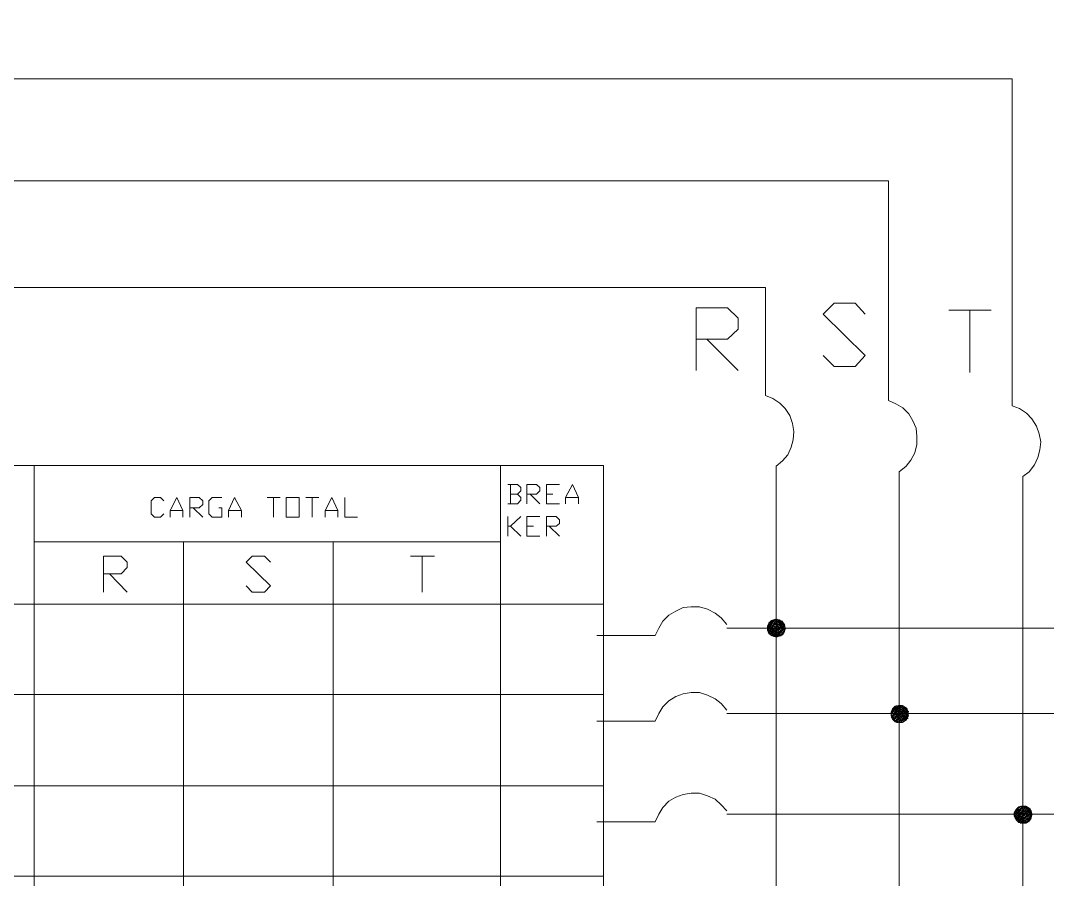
# Model space of a CAD drawing. Header units: millimetres. Extents: x 7 to 206, y 30 to 245.
# Drawn here: x 58 to 121.9, y 84.7 to 138.2 of the extents above; entities that cross this region are included whole.
import ezdxf

# ---------------------------------------------------------------- set-up
doc = ezdxf.new("R2010")
doc.units = ezdxf.units.MM
doc.header["$MEASUREMENT"] = 0
doc.layers.add('TABLA', color=7, linetype='CONTINUOUS')

msp = doc.modelspace()

# ---------------------------------------------------------------- linework, layer by layer
at = {"layer": 'TABLA', "color": 7, "linetype": 'Continuous', "lineweight": 18, "true_color": 0x000007}
for p, q in [((115.782, 120.184), (118.406, 120.184)), ((117.094, 120.184), (117.094, 116.29)), ((100.711, 118.364), (102.658, 116.417)), ((58.801, 110.49), (58.801, 56.642)), ((87.842, 110.49), (87.842, 56.642)), ((105.029, 110.448), (105.029, 59.097)), ((112.691, 110.109), (112.691, 58.843)), ((120.396, 109.813), (120.396, 58.716)), ((88.477, 109.305), (88.477, 108.119)), ((73.321, 108.5), (74.126, 108.5)), ((73.702, 108.5), (73.702, 107.273)), ((75.734, 108.5), (76.539, 108.5)), ((76.115, 108.5), (76.115, 107.273)), ((89.704, 108.712), (90.297, 108.119)), ((90.72, 108.712), (91.101, 108.712)), ((90.72, 108.119), (91.525, 108.119)), ((91.906, 108.5), (92.71, 108.5)), ((67.268, 107.696), (68.072, 107.696)), ((68.707, 107.865), (69.3, 107.273)), ((70.908, 107.696), (71.713, 107.696)), ((76.92, 107.696), (77.724, 107.696)), ((88.307, 106.087), (88.307, 107.315)), ((88.477, 106.722), (89.112, 106.087)), ((89.493, 106.722), (89.916, 106.722)), ((90.89, 106.722), (91.525, 106.087)), ((58.801, 105.749), (87.842, 105.749)), ((68.114, 105.749), (68.114, 56.642)), ((77.428, 105.749), (77.428, 56.642)), ((89.493, 106.087), (90.297, 106.087)), ((82.254, 104.86), (83.735, 104.86)), ((82.973, 104.86), (82.973, 102.616)), ((63.5, 103.759), (64.601, 102.616)), ((94.276, 101.854), (26.289, 101.854)), ((104.479, 100.499), (104.521, 100.542)), ((104.479, 100.457), (104.521, 100.457)), ((104.521, 100.584), (104.563, 100.584)), ((104.521, 100.499), (104.606, 100.542)), ((104.521, 100.415), (104.563, 100.457)), ((104.563, 100.711), (104.648, 100.753)), ((104.563, 100.626), (104.606, 100.669)), ((104.563, 100.542), (104.606, 100.626)), ((104.563, 100.499), (104.606, 100.499)), ((104.606, 100.584), (104.69, 100.626)), ((104.606, 100.499), (104.648, 100.584)), ((104.606, 100.372), (104.69, 100.457)), ((104.648, 100.711), (104.733, 100.753)), ((104.648, 100.626), (104.69, 100.711)), ((104.648, 100.457), (104.69, 100.499)), ((104.69, 100.796), (104.733, 100.796)), ((104.69, 100.669), (104.775, 100.711)), ((104.69, 100.584), (104.733, 100.669)), ((104.69, 100.415), (104.775, 100.457)), ((104.733, 100.796), (104.817, 100.838)), ((104.733, 100.711), (104.775, 100.796)), ((104.733, 100.626), (104.817, 100.669)), ((104.733, 100.542), (104.775, 100.584)), ((104.733, 100.457), (104.775, 100.542)), ((104.775, 100.753), (104.86, 100.796)), ((104.775, 100.669), (104.817, 100.753)), ((104.775, 100.499), (104.86, 100.542)), ((104.775, 100.415), (104.817, 100.499)), ((104.817, 100.796), (104.86, 100.88)), ((104.817, 100.626), (104.902, 100.669)), ((104.817, 100.542), (104.86, 100.626)), ((104.817, 100.457), (104.902, 100.499)), ((104.86, 100.838), (104.944, 100.88)), ((104.86, 100.753), (104.902, 100.838)), ((104.86, 100.711), (104.902, 100.753)), ((104.86, 100.584), (104.944, 100.626)), ((104.86, 100.499), (104.902, 100.584)), ((104.902, 100.88), (104.944, 100.88)), ((104.902, 100.626), (104.944, 100.711)), ((104.902, 100.542), (104.987, 100.584)), ((104.902, 100.457), (104.944, 100.499)), ((104.902, 100.372), (104.944, 100.457)), ((104.944, 100.838), (104.987, 100.923)), ((104.944, 100.796), (104.987, 100.838)), ((104.944, 100.669), (105.029, 100.711)), ((104.944, 100.584), (104.987, 100.669)), ((104.944, 100.415), (105.029, 100.457)), ((104.987, 100.753), (105.029, 100.796)), ((104.987, 100.542), (105.029, 100.584)), ((104.987, 100.457), (105.029, 100.542)), ((105.029, 100.88), (105.071, 100.923)), ((105.029, 100.88), (105.071, 100.88)), ((105.029, 100.796), (105.071, 100.796)), ((105.029, 100.753), (105.114, 100.796)), ((105.029, 100.669), (105.071, 100.753)), ((105.029, 100.669), (105.071, 100.669)), ((105.029, 100.626), (105.071, 100.669)), ((105.029, 100.626), (105.071, 100.626)), ((105.029, 100.542), (105.071, 100.542)), ((105.029, 100.499), (105.114, 100.542)), ((105.029, 100.415), (105.071, 100.499)), ((105.071, 100.838), (105.114, 100.88)), ((105.071, 100.796), (105.114, 100.796)), ((105.071, 100.584), (105.114, 100.626)), ((105.071, 100.457), (105.156, 100.499)), ((105.071, 100.372), (105.114, 100.457)), ((105.114, 100.838), (105.198, 100.88)), ((105.114, 100.711), (105.156, 100.753)), ((105.114, 100.584), (105.198, 100.626)), ((105.114, 100.499), (105.156, 100.584)), ((105.156, 100.88), (105.198, 100.88)), ((105.156, 100.796), (105.198, 100.796)), ((105.156, 100.669), (105.198, 100.711)), ((105.156, 100.415), (105.198, 100.457)), ((105.198, 100.796), (105.241, 100.838)), ((105.198, 100.584), (105.241, 100.669)), ((105.198, 100.542), (105.241, 100.584)), ((105.198, 100.415), (105.283, 100.457)), ((105.241, 100.753), (105.283, 100.796)), ((105.241, 100.711), (105.283, 100.711)), ((105.241, 100.626), (105.283, 100.626)), ((105.241, 100.499), (105.283, 100.542)), ((105.283, 100.669), (105.368, 100.753)), ((105.283, 100.626), (105.325, 100.669)), ((105.283, 100.415), (105.325, 100.499)), ((105.325, 100.796), (105.368, 100.796)), ((105.325, 100.711), (105.368, 100.711)), ((105.325, 100.584), (105.368, 100.626)), ((105.325, 100.457), (105.368, 100.457)), ((105.368, 100.796), (105.41, 100.796)), ((105.368, 100.711), (105.41, 100.753)), ((105.368, 100.499), (105.41, 100.584)), ((105.368, 100.457), (105.41, 100.499)), ((105.41, 100.669), (105.452, 100.711)), ((105.41, 100.626), (105.452, 100.626)), ((105.41, 100.542), (105.452, 100.542)), ((105.41, 100.415), (105.452, 100.457)), ((105.452, 100.626), (105.495, 100.626)), ((105.452, 100.584), (105.495, 100.584)), ((105.452, 100.542), (105.495, 100.584)), ((105.495, 100.499), (105.537, 100.542)), ((105.537, 100.457), (105.579, 100.457)), ((97.494, 99.907), (93.853, 99.907)), ((122.555, 100.372), (101.939, 100.372)), ((104.479, 100.415), (104.521, 100.415)), ((104.479, 100.372), (104.521, 100.372)), ((104.479, 100.33), (104.521, 100.372)), ((104.479, 100.288), (104.521, 100.33)), ((104.521, 100.245), (104.563, 100.288)), ((104.521, 100.203), (104.563, 100.203)), ((104.521, 100.161), (104.563, 100.203)), ((104.563, 100.372), (104.606, 100.415)), ((104.563, 100.372), (104.606, 100.372)), ((104.563, 100.33), (104.606, 100.33)), ((104.563, 100.245), (104.606, 100.245)), ((104.563, 100.118), (104.606, 100.161)), ((104.606, 100.33), (104.648, 100.372)), ((104.606, 100.288), (104.648, 100.288)), ((104.606, 100.245), (104.648, 100.288)), ((104.606, 100.076), (104.648, 100.118)), ((104.606, 100.034), (104.648, 100.034)), ((104.606, 99.991), (104.648, 100.034)), ((104.648, 100.372), (104.69, 100.372)), ((104.648, 100.33), (104.69, 100.33)), ((104.648, 100.203), (104.69, 100.245)), ((104.648, 100.076), (104.69, 100.076)), ((104.648, 99.949), (104.69, 99.991)), ((104.69, 100.372), (104.733, 100.415)), ((104.69, 100.33), (104.69, 100.372)), ((104.69, 100.161), (104.733, 100.203)), ((104.69, 100.118), (104.733, 100.118)), ((104.69, 100.076), (104.733, 100.118)), ((104.69, 100.034), (104.733, 100.034)), ((104.69, 99.907), (104.733, 99.949)), ((104.733, 100.288), (104.775, 100.33)), ((104.733, 100.161), (104.775, 100.161)), ((104.733, 100.034), (104.775, 100.076)), ((104.733, 99.907), (104.817, 99.949)), ((104.775, 100.372), (104.817, 100.415)), ((104.775, 100.245), (104.86, 100.288)), ((104.775, 100.161), (104.817, 100.245)), ((104.775, 100.203), (104.817, 100.203)), ((104.775, 100.118), (104.817, 100.118)), ((104.775, 99.991), (104.817, 100.034)), ((104.775, 99.949), (104.817, 99.949)), ((104.775, 99.864), (104.775, 99.907)), ((104.817, 100.372), (104.86, 100.415)), ((104.817, 100.372), (104.86, 100.372)), ((104.817, 100.118), (104.86, 100.161)), ((104.817, 99.991), (104.86, 99.991)), ((104.817, 99.907), (104.902, 99.991)), ((104.817, 99.864), (104.86, 99.907)), ((104.86, 100.372), (104.902, 100.372)), ((104.86, 100.33), (104.902, 100.372)), ((104.86, 100.245), (104.902, 100.33)), ((104.86, 100.076), (104.902, 100.118)), ((104.86, 99.991), (104.902, 100.076)), ((104.86, 100.034), (104.902, 100.034)), ((104.86, 99.949), (104.902, 99.949)), ((104.902, 100.372), (104.944, 100.372)), ((104.902, 100.288), (104.987, 100.33)), ((104.902, 100.203), (104.944, 100.245)), ((104.902, 100.034), (104.987, 100.076)), ((104.902, 99.949), (104.944, 99.991)), ((104.902, 99.822), (104.902, 99.864)), ((104.944, 100.372), (104.987, 100.415)), ((104.944, 100.33), (104.944, 100.372)), ((104.944, 100.161), (105.029, 100.203)), ((104.944, 100.076), (104.987, 100.161)), ((104.944, 100.118), (104.987, 100.118)), ((104.944, 100.034), (104.987, 100.034)), ((104.944, 99.907), (104.987, 99.949)), ((104.944, 99.822), (104.987, 99.907)), ((104.944, 99.864), (104.987, 99.864)), ((104.987, 100.288), (105.029, 100.33)), ((104.987, 100.118), (105.029, 100.118)), ((104.987, 100.034), (105.029, 100.076)), ((104.987, 99.864), (105.029, 99.864)), ((104.987, 99.822), (105.029, 99.822)), ((105.029, 100.415), (105.071, 100.415)), ((105.029, 100.372), (105.071, 100.372)), ((105.029, 100.33), (105.071, 100.33)), ((105.029, 100.288), (105.071, 100.288)), ((105.029, 100.245), (105.114, 100.288)), ((105.029, 100.245), (105.071, 100.245)), ((105.029, 100.161), (105.071, 100.245)), ((105.029, 100.161), (105.071, 100.161)), ((105.029, 100.118), (105.071, 100.161)), ((105.029, 100.076), (105.071, 100.076)), ((105.029, 99.991), (105.071, 100.034)), ((105.029, 99.907), (105.071, 99.991)), ((105.029, 99.949), (105.071, 99.949)), ((105.029, 99.907), (105.071, 99.907)), ((105.029, 99.864), (105.071, 99.907)), ((105.029, 99.864), (105.071, 99.864)), ((105.029, 99.822), (105.071, 99.822)), ((105.071, 100.372), (105.114, 100.372)), ((105.071, 100.288), (105.114, 100.372)), ((105.071, 100.203), (105.156, 100.245)), ((105.071, 100.118), (105.114, 100.161)), ((105.071, 99.949), (105.156, 99.991)), ((105.071, 99.864), (105.114, 99.907)), ((105.114, 100.372), (105.156, 100.372)), ((105.114, 100.33), (105.156, 100.372)), ((105.114, 100.245), (105.156, 100.33)), ((105.114, 100.076), (105.198, 100.118)), ((105.114, 99.991), (105.156, 100.076)), ((105.114, 99.949), (105.156, 99.949)), ((105.114, 99.822), (105.156, 99.864)), ((105.156, 100.372), (105.198, 100.372)), ((105.156, 100.288), (105.241, 100.33)), ((105.156, 100.203), (105.198, 100.288)), ((105.156, 100.034), (105.241, 100.076)), ((105.156, 99.949), (105.198, 100.034)), ((105.198, 100.372), (105.241, 100.415)), ((105.198, 100.33), (105.198, 100.372)), ((105.198, 100.161), (105.283, 100.203)), ((105.198, 100.076), (105.241, 100.161)), ((105.198, 99.907), (105.241, 99.949)), ((105.198, 99.864), (105.241, 99.907)), ((105.241, 100.372), (105.325, 100.415)), ((105.241, 100.372), (105.283, 100.372)), ((105.241, 100.288), (105.283, 100.372)), ((105.241, 100.245), (105.283, 100.288)), ((105.241, 100.118), (105.325, 100.161)), ((105.241, 100.034), (105.283, 100.118)), ((105.283, 100.245), (105.368, 100.288)), ((105.283, 100.161), (105.325, 100.245)), ((105.283, 100.076), (105.368, 100.118)), ((105.283, 99.991), (105.368, 100.034)), ((105.283, 99.907), (105.325, 99.991)), ((105.283, 99.864), (105.325, 99.907)), ((105.325, 100.33), (105.368, 100.372)), ((105.325, 100.203), (105.41, 100.245)), ((105.325, 100.118), (105.368, 100.203)), ((105.325, 99.949), (105.41, 99.991)), ((105.368, 100.372), (105.41, 100.372)), ((105.368, 100.33), (105.41, 100.372)), ((105.368, 100.245), (105.41, 100.33)), ((105.368, 100.076), (105.452, 100.118)), ((105.368, 99.991), (105.41, 100.076)), ((105.41, 100.288), (105.495, 100.33)), ((105.41, 100.203), (105.452, 100.288)), ((105.41, 100.161), (105.452, 100.203)), ((105.41, 100.034), (105.495, 100.076)), ((105.452, 100.372), (105.495, 100.415)), ((105.452, 100.33), (105.452, 100.372)), ((105.452, 100.076), (105.495, 100.161)), ((105.495, 100.372), (105.537, 100.372)), ((105.495, 100.288), (105.579, 100.372)), ((105.495, 100.245), (105.537, 100.288)), ((105.495, 100.118), (105.537, 100.118)), ((105.537, 100.415), (105.579, 100.415)), ((105.537, 100.372), (105.579, 100.415)), ((105.537, 100.161), (105.537, 100.203)), ((105.579, 100.33), (105.622, 100.33)), ((94.276, 96.224), (26.289, 96.224)), ((112.268, 95.292), (112.31, 95.335)), ((112.353, 95.377), (112.395, 95.419)), ((112.395, 95.292), (112.437, 95.377)), ((112.437, 95.462), (112.48, 95.504)), ((112.437, 95.335), (112.48, 95.335)), ((112.48, 95.419), (112.522, 95.462)), ((112.48, 95.377), (112.522, 95.377)), ((112.48, 95.335), (112.522, 95.377)), ((112.522, 95.419), (112.564, 95.419)), ((112.522, 95.292), (112.564, 95.335)), ((112.564, 95.504), (112.649, 95.546)), ((112.564, 95.462), (112.607, 95.462)), ((112.564, 95.419), (112.607, 95.462)), ((112.564, 95.377), (112.607, 95.377)), ((112.607, 95.504), (112.649, 95.504)), ((112.607, 95.377), (112.649, 95.419)), ((112.649, 95.504), (112.691, 95.546)), ((112.649, 95.335), (112.691, 95.377)), ((112.691, 95.546), (112.734, 95.546)), ((112.691, 95.546), (112.734, 95.546)), ((112.691, 95.504), (112.734, 95.504)), ((112.691, 95.462), (112.691, 95.504)), ((112.691, 95.335), (112.734, 95.335)), ((112.691, 95.292), (112.776, 95.335)), ((112.734, 95.419), (112.818, 95.462)), ((112.734, 95.335), (112.776, 95.419)), ((112.734, 95.377), (112.776, 95.377)), ((112.776, 95.546), (112.818, 95.546)), ((112.776, 95.377), (112.861, 95.419)), ((112.776, 95.292), (112.818, 95.335)), ((112.818, 95.504), (112.861, 95.546)), ((112.818, 95.419), (112.861, 95.504)), ((112.861, 95.462), (112.945, 95.504)), ((112.861, 95.377), (112.903, 95.419)), ((112.903, 95.504), (112.903, 95.546)), ((112.903, 95.335), (112.988, 95.377)), ((112.903, 95.25), (112.945, 95.335)), ((112.945, 95.462), (112.988, 95.504)), ((112.945, 95.292), (113.03, 95.335)), ((112.988, 95.419), (113.03, 95.462)), ((112.988, 95.335), (113.03, 95.419)), ((113.03, 95.377), (113.072, 95.419)), ((113.03, 95.292), (113.072, 95.377)), ((113.072, 95.419), (113.115, 95.419)), ((113.115, 95.377), (113.157, 95.377)), ((113.157, 95.335), (113.199, 95.335)), ((122.555, 95.038), (101.939, 95.038)), ((112.183, 95.165), (112.226, 95.165)), ((112.183, 95.081), (112.183, 95.123)), ((112.183, 95.081), (112.268, 95.123)), ((112.183, 95.038), (112.226, 95.081)), ((112.183, 95.038), (112.226, 95.038)), ((112.183, 94.996), (112.183, 95.038)), ((112.183, 94.954), (112.226, 94.996)), ((112.183, 94.911), (112.226, 94.911)), ((112.183, 94.869), (112.226, 94.869)), ((112.183, 94.827), (112.268, 94.869)), ((112.226, 95.25), (112.268, 95.25)), ((112.226, 95.208), (112.31, 95.25)), ((112.226, 95.123), (112.268, 95.208)), ((112.226, 95.038), (112.31, 95.081)), ((112.226, 95.038), (112.268, 95.038)), ((112.226, 94.954), (112.31, 94.996)), ((112.226, 94.869), (112.268, 94.954)), ((112.226, 94.827), (112.268, 94.827)), ((112.226, 94.742), (112.31, 94.827)), ((112.226, 94.784), (112.268, 94.784)), ((112.268, 95.165), (112.353, 95.208)), ((112.268, 95.081), (112.31, 95.165)), ((112.268, 94.911), (112.353, 94.954)), ((112.268, 94.827), (112.31, 94.911)), ((112.268, 94.742), (112.31, 94.742)), ((112.268, 94.7), (112.31, 94.7)), ((112.31, 95.208), (112.353, 95.292)), ((112.31, 95.038), (112.395, 95.081)), ((112.31, 94.954), (112.353, 95.038)), ((112.31, 94.869), (112.395, 94.911)), ((112.31, 94.784), (112.353, 94.827)), ((112.31, 94.7), (112.353, 94.784)), ((112.31, 94.657), (112.353, 94.7)), ((112.353, 95.25), (112.437, 95.292)), ((112.353, 95.165), (112.395, 95.25)), ((112.353, 95.123), (112.395, 95.165)), ((112.353, 95.038), (112.395, 95.038)), ((112.353, 94.996), (112.395, 95.038)), ((112.353, 94.911), (112.395, 94.996)), ((112.353, 94.742), (112.437, 94.784)), ((112.353, 94.657), (112.395, 94.742)), ((112.395, 95.038), (112.437, 95.123)), ((112.395, 95.038), (112.437, 95.038)), ((112.395, 94.954), (112.48, 94.996)), ((112.395, 94.869), (112.48, 94.911)), ((112.395, 94.784), (112.437, 94.869)), ((112.395, 94.7), (112.48, 94.742)), ((112.437, 95.208), (112.48, 95.25)), ((112.437, 95.081), (112.522, 95.123)), ((112.437, 95.038), (112.48, 95.081)), ((112.437, 94.996), (112.437, 95.038)), ((112.437, 94.827), (112.522, 94.869)), ((112.437, 94.742), (112.48, 94.827)), ((112.48, 95.123), (112.522, 95.208)), ((112.48, 94.954), (112.564, 95.038)), ((112.48, 94.869), (112.522, 94.954)), ((112.48, 94.784), (112.564, 94.827)), ((112.48, 94.7), (112.522, 94.742)), ((112.48, 94.615), (112.522, 94.7)), ((112.522, 95.165), (112.607, 95.208)), ((112.522, 95.081), (112.564, 95.165)), ((112.522, 95.038), (112.564, 95.081)), ((112.522, 94.911), (112.607, 94.954)), ((112.522, 94.827), (112.564, 94.911)), ((112.522, 94.657), (112.607, 94.7)), ((112.564, 95.25), (112.607, 95.292)), ((112.564, 95.208), (112.607, 95.208)), ((112.564, 94.954), (112.607, 95.038)), ((112.564, 94.869), (112.649, 94.911)), ((112.564, 94.7), (112.607, 94.784)), ((112.607, 95.25), (112.649, 95.25)), ((112.607, 95.123), (112.649, 95.165)), ((112.607, 95.038), (112.649, 95.038)), ((112.607, 94.996), (112.649, 95.038)), ((112.607, 94.911), (112.649, 94.996)), ((112.607, 94.742), (112.691, 94.784)), ((112.607, 94.657), (112.649, 94.742)), ((112.649, 95.292), (112.691, 95.292)), ((112.649, 95.25), (112.691, 95.292)), ((112.649, 95.208), (112.691, 95.208)), ((112.649, 95.081), (112.691, 95.123)), ((112.649, 95.038), (112.691, 95.038)), ((112.649, 95.038), (112.691, 95.038)), ((112.649, 94.784), (112.691, 94.869)), ((112.649, 94.7), (112.691, 94.742)), ((112.649, 94.615), (112.691, 94.7)), ((112.691, 95.25), (112.734, 95.25)), ((112.691, 95.208), (112.691, 95.25)), ((112.691, 95.081), (112.776, 95.123)), ((112.691, 95.081), (112.734, 95.081)), ((112.691, 95.038), (112.734, 95.038)), ((112.691, 94.954), (112.691, 94.996)), ((112.691, 94.996), (112.734, 94.996)), ((112.691, 94.827), (112.776, 94.869)), ((112.691, 94.827), (112.734, 94.827)), ((112.691, 94.784), (112.734, 94.827)), ((112.691, 94.742), (112.691, 94.784)), ((112.691, 94.742), (112.734, 94.742)), ((112.734, 95.292), (112.776, 95.292)), ((112.734, 95.165), (112.776, 95.208)), ((112.734, 95.123), (112.776, 95.123)), ((112.734, 95.038), (112.776, 95.038)), ((112.734, 94.911), (112.776, 94.954)), ((112.734, 94.784), (112.818, 94.827)), ((112.734, 94.615), (112.776, 94.7)), ((112.776, 95.165), (112.818, 95.165)), ((112.776, 95.081), (112.861, 95.165)), ((112.776, 95.038), (112.818, 95.081)), ((112.776, 94.911), (112.861, 94.954)), ((112.776, 94.827), (112.818, 94.911)), ((112.776, 94.657), (112.861, 94.7)), ((112.818, 95.25), (112.861, 95.292)), ((112.818, 95.165), (112.861, 95.25)), ((112.818, 95.208), (112.861, 95.208)), ((112.818, 95.123), (112.861, 95.123)), ((112.818, 94.996), (112.861, 95.038)), ((112.818, 94.954), (112.861, 94.954)), ((112.818, 94.869), (112.861, 94.869)), ((112.818, 94.742), (112.861, 94.784)), ((112.861, 95.208), (112.945, 95.25)), ((112.861, 95.123), (112.903, 95.165)), ((112.861, 95.038), (112.903, 95.038)), ((112.861, 94.996), (112.903, 95.038)), ((112.861, 94.911), (112.903, 94.996)), ((112.861, 94.869), (112.903, 94.911)), ((112.861, 94.742), (112.945, 94.784)), ((112.861, 94.657), (112.903, 94.742)), ((112.903, 95.292), (112.945, 95.292)), ((112.903, 95.208), (112.945, 95.208)), ((112.903, 95.081), (112.945, 95.123)), ((112.903, 95.038), (112.945, 95.081)), ((112.903, 95.038), (112.945, 95.038)), ((112.903, 94.954), (112.945, 94.954)), ((112.903, 94.827), (112.945, 94.869)), ((112.903, 94.7), (112.988, 94.742)), ((112.945, 95.208), (112.988, 95.25)), ((112.945, 95.038), (113.03, 95.081)), ((112.945, 95.038), (112.988, 95.038)), ((112.945, 94.996), (112.988, 94.996)), ((112.945, 94.954), (112.988, 94.996)), ((112.945, 94.742), (112.988, 94.827)), ((112.988, 95.165), (113.03, 95.208)), ((112.988, 95.081), (113.03, 95.165)), ((112.988, 95.123), (113.03, 95.123)), ((112.988, 95.038), (113.03, 95.038)), ((112.988, 94.911), (113.03, 94.954)), ((112.988, 94.869), (113.03, 94.869)), ((112.988, 94.784), (113.03, 94.784)), ((112.988, 94.657), (113.03, 94.7)), ((113.03, 95.123), (113.115, 95.165)), ((113.03, 95.038), (113.072, 95.081)), ((113.03, 94.869), (113.072, 94.911)), ((113.03, 94.827), (113.072, 94.827)), ((113.03, 94.784), (113.072, 94.827)), ((113.072, 95.25), (113.157, 95.292)), ((113.072, 95.165), (113.115, 95.25)), ((113.072, 95.123), (113.115, 95.123)), ((113.072, 94.996), (113.115, 95.038)), ((113.072, 94.954), (113.115, 94.954)), ((113.072, 94.869), (113.115, 94.869)), ((113.072, 94.742), (113.115, 94.784)), ((113.115, 95.208), (113.199, 95.25)), ((113.115, 95.123), (113.157, 95.208)), ((113.115, 95.038), (113.157, 95.038)), ((113.115, 94.954), (113.199, 94.996)), ((113.115, 94.911), (113.157, 94.911)), ((113.115, 94.869), (113.157, 94.911)), ((113.115, 94.7), (113.157, 94.742)), ((113.157, 95.25), (113.199, 95.292)), ((113.157, 95.081), (113.199, 95.123)), ((113.157, 95.038), (113.199, 95.081)), ((113.157, 94.996), (113.157, 95.038)), ((113.157, 94.954), (113.199, 94.954)), ((113.157, 94.827), (113.199, 94.869)), ((113.157, 94.784), (113.199, 94.784)), ((113.199, 95.208), (113.199, 95.25)), ((113.199, 95.038), (113.242, 95.081)), ((113.199, 94.954), (113.242, 95.038)), ((113.199, 94.742), (113.242, 94.742)), ((113.242, 95.165), (113.284, 95.165)), ((113.242, 95.081), (113.242, 95.123)), ((113.242, 94.911), (113.284, 94.911)), ((97.494, 94.573), (93.853, 94.573)), ((112.31, 94.657), (112.353, 94.657)), ((112.353, 94.615), (112.395, 94.657)), ((112.395, 94.615), (112.437, 94.657)), ((112.395, 94.573), (112.437, 94.615)), ((112.437, 94.573), (112.522, 94.615)), ((112.48, 94.53), (112.48, 94.573)), ((112.48, 94.53), (112.564, 94.573)), ((112.522, 94.573), (112.564, 94.657)), ((112.522, 94.488), (112.564, 94.488)), ((112.564, 94.615), (112.649, 94.657)), ((112.564, 94.53), (112.607, 94.573)), ((112.564, 94.488), (112.607, 94.53)), ((112.607, 94.488), (112.691, 94.53)), ((112.649, 94.53), (112.691, 94.615)), ((112.649, 94.488), (112.691, 94.488)), ((112.691, 94.573), (112.776, 94.615)), ((112.691, 94.573), (112.734, 94.573)), ((112.691, 94.53), (112.734, 94.573)), ((112.691, 94.488), (112.691, 94.53)), ((112.691, 94.488), (112.734, 94.488)), ((112.734, 94.53), (112.818, 94.573)), ((112.734, 94.488), (112.776, 94.53)), ((112.776, 94.573), (112.818, 94.657)), ((112.818, 94.615), (112.903, 94.657)), ((112.818, 94.53), (112.861, 94.615)), ((112.818, 94.488), (112.861, 94.53)), ((112.861, 94.488), (112.945, 94.53)), ((112.903, 94.573), (112.945, 94.615)), ((112.945, 94.573), (113.03, 94.615)), ((112.945, 94.53), (112.988, 94.573)), ((113.03, 94.573), (113.072, 94.657)), ((113.115, 94.657), (113.157, 94.657)), ((94.276, 90.551), (26.289, 90.551)), ((119.888, 88.942), (119.93, 88.985)), ((119.888, 88.942), (119.93, 88.942)), ((119.93, 89.027), (120.015, 89.069)), ((119.93, 88.942), (119.973, 88.985)), ((119.973, 89.069), (120.015, 89.154)), ((119.973, 88.9), (120.015, 88.942)), ((120.015, 89.112), (120.1, 89.154)), ((120.015, 89.027), (120.057, 89.112)), ((120.057, 89.154), (120.057, 89.196)), ((120.057, 88.985), (120.142, 89.027)), ((120.057, 88.9), (120.1, 88.985)), ((120.1, 89.196), (120.184, 89.239)), ((120.1, 89.112), (120.142, 89.196)), ((120.1, 88.942), (120.184, 88.985)), ((120.1, 88.858), (120.142, 88.942)), ((120.142, 89.069), (120.227, 89.112)), ((120.142, 88.985), (120.184, 89.069)), ((120.184, 89.196), (120.227, 89.281)), ((120.184, 89.154), (120.227, 89.196)), ((120.184, 89.027), (120.269, 89.069)), ((120.184, 88.942), (120.227, 89.027)), ((120.227, 89.154), (120.311, 89.196)), ((120.227, 89.069), (120.269, 89.154)), ((120.227, 88.985), (120.311, 89.027)), ((120.227, 88.9), (120.311, 88.942)), ((120.269, 89.281), (120.311, 89.281)), ((120.269, 89.239), (120.311, 89.281)), ((120.269, 89.112), (120.354, 89.154)), ((120.269, 89.027), (120.311, 89.112)), ((120.311, 89.239), (120.396, 89.281)), ((120.311, 89.154), (120.354, 89.239)), ((120.311, 88.985), (120.396, 89.027)), ((120.311, 88.9), (120.354, 88.985)), ((120.354, 89.196), (120.396, 89.239)), ((120.354, 89.112), (120.396, 89.154)), ((120.354, 89.069), (120.396, 89.112)), ((120.354, 88.942), (120.396, 88.985)), ((120.396, 89.281), (120.438, 89.281)), ((120.396, 89.281), (120.438, 89.281)), ((120.396, 89.239), (120.438, 89.239)), ((120.396, 89.239), (120.438, 89.239)), ((120.396, 89.154), (120.396, 89.196)), ((120.396, 89.112), (120.438, 89.112)), ((120.396, 89.069), (120.438, 89.069)), ((120.396, 89.027), (120.438, 89.069)), ((120.396, 88.985), (120.396, 89.027)), ((120.396, 88.985), (120.438, 88.985)), ((120.396, 88.9), (120.396, 88.942)), ((120.396, 88.9), (120.481, 88.942)), ((120.438, 89.281), (120.481, 89.281)), ((120.438, 89.196), (120.523, 89.281)), ((120.438, 89.154), (120.481, 89.196)), ((120.438, 89.027), (120.523, 89.069)), ((120.438, 88.942), (120.481, 89.027)), ((120.481, 89.281), (120.523, 89.281)), ((120.481, 89.112), (120.523, 89.154)), ((120.481, 89.069), (120.523, 89.069)), ((120.523, 89.239), (120.565, 89.281)), ((120.523, 89.112), (120.608, 89.154)), ((120.523, 89.027), (120.565, 89.112)), ((120.523, 88.985), (120.565, 89.027)), ((120.565, 89.196), (120.608, 89.239)), ((120.565, 89.154), (120.608, 89.154)), ((120.565, 88.942), (120.608, 88.985)), ((120.608, 89.196), (120.65, 89.196)), ((120.608, 89.112), (120.692, 89.196)), ((120.608, 89.069), (120.65, 89.112)), ((120.608, 88.942), (120.692, 88.985)), ((120.608, 88.858), (120.65, 88.942)), ((120.65, 89.196), (120.65, 89.239)), ((120.65, 89.154), (120.692, 89.154)), ((120.65, 89.027), (120.692, 89.069)), ((120.65, 88.985), (120.692, 88.985)), ((120.692, 89.154), (120.735, 89.196)), ((120.692, 89.027), (120.777, 89.112)), ((120.692, 88.942), (120.735, 89.027)), ((120.692, 88.9), (120.735, 88.942)), ((120.735, 89.112), (120.777, 89.154)), ((120.735, 89.069), (120.777, 89.069)), ((120.735, 88.985), (120.777, 88.985)), ((120.777, 89.027), (120.819, 89.112)), ((120.777, 88.985), (120.819, 89.027)), ((120.819, 89.112), (120.862, 89.112)), ((120.819, 89.069), (120.862, 89.069)), ((120.819, 88.942), (120.862, 88.985)), ((120.862, 88.858), (120.904, 88.942)), ((97.494, 88.307), (93.853, 88.307)), ((122.555, 88.773), (101.939, 88.773)), ((119.846, 88.773), (119.888, 88.773)), ((119.846, 88.731), (119.888, 88.773)), ((119.846, 88.688), (119.888, 88.731)), ((119.846, 88.646), (119.888, 88.646)), ((119.888, 88.9), (119.93, 88.9)), ((119.888, 88.815), (119.93, 88.858)), ((119.888, 88.773), (119.93, 88.815)), ((119.888, 88.773), (119.93, 88.773)), ((119.888, 88.688), (119.93, 88.688)), ((119.888, 88.561), (119.93, 88.604)), ((119.888, 88.519), (119.93, 88.519)), ((119.93, 88.773), (120.015, 88.815)), ((119.93, 88.773), (119.973, 88.773)), ((119.93, 88.731), (119.973, 88.731)), ((119.93, 88.688), (119.973, 88.731)), ((119.93, 88.477), (119.973, 88.561)), ((119.93, 88.477), (119.973, 88.477)), ((119.973, 88.815), (120.015, 88.9)), ((119.973, 88.858), (120.015, 88.858)), ((119.973, 88.773), (120.015, 88.773)), ((119.973, 88.646), (120.015, 88.688)), ((119.973, 88.604), (120.015, 88.604)), ((119.973, 88.519), (120.015, 88.519)), ((119.973, 88.392), (120.015, 88.434)), ((120.015, 88.858), (120.1, 88.9)), ((120.015, 88.773), (120.057, 88.815)), ((120.015, 88.604), (120.057, 88.646)), ((120.015, 88.561), (120.057, 88.561)), ((120.015, 88.519), (120.057, 88.561)), ((120.015, 88.35), (120.057, 88.392)), ((120.057, 88.858), (120.1, 88.858)), ((120.057, 88.731), (120.1, 88.773)), ((120.057, 88.688), (120.1, 88.688)), ((120.057, 88.604), (120.1, 88.604)), ((120.057, 88.477), (120.1, 88.519)), ((120.057, 88.35), (120.142, 88.392)), ((120.1, 88.773), (120.142, 88.773)), ((120.1, 88.688), (120.184, 88.731)), ((120.1, 88.646), (120.142, 88.646)), ((120.1, 88.604), (120.142, 88.646)), ((120.1, 88.434), (120.142, 88.477)), ((120.1, 88.392), (120.142, 88.392)), ((120.142, 88.815), (120.184, 88.858)), ((120.142, 88.773), (120.184, 88.815)), ((120.142, 88.731), (120.142, 88.773)), ((120.142, 88.688), (120.184, 88.688)), ((120.142, 88.561), (120.184, 88.604)), ((120.142, 88.519), (120.184, 88.519)), ((120.142, 88.434), (120.184, 88.434)), ((120.142, 88.307), (120.184, 88.35)), ((120.184, 88.773), (120.269, 88.815)), ((120.184, 88.688), (120.227, 88.773)), ((120.184, 88.519), (120.227, 88.561)), ((120.184, 88.477), (120.227, 88.477)), ((120.184, 88.434), (120.227, 88.477)), ((120.184, 88.265), (120.227, 88.307)), ((120.227, 88.815), (120.269, 88.9)), ((120.227, 88.773), (120.269, 88.773)), ((120.227, 88.646), (120.269, 88.688)), ((120.227, 88.519), (120.269, 88.519)), ((120.227, 88.392), (120.269, 88.434)), ((120.227, 88.265), (120.311, 88.307)), ((120.269, 88.858), (120.354, 88.9)), ((120.269, 88.773), (120.311, 88.858)), ((120.269, 88.773), (120.311, 88.773)), ((120.269, 88.604), (120.354, 88.646)), ((120.269, 88.519), (120.311, 88.604)), ((120.269, 88.561), (120.311, 88.561)), ((120.269, 88.35), (120.311, 88.392)), ((120.269, 88.307), (120.311, 88.307)), ((120.311, 88.815), (120.396, 88.858)), ((120.311, 88.731), (120.354, 88.773)), ((120.311, 88.646), (120.354, 88.731)), ((120.311, 88.477), (120.354, 88.519)), ((120.311, 88.35), (120.354, 88.35)), ((120.354, 88.858), (120.396, 88.9)), ((120.354, 88.773), (120.396, 88.773)), ((120.354, 88.688), (120.396, 88.731)), ((120.354, 88.604), (120.396, 88.646)), ((120.354, 88.434), (120.396, 88.477)), ((120.354, 88.35), (120.396, 88.434)), ((120.354, 88.392), (120.396, 88.392)), ((120.354, 88.307), (120.396, 88.307)), ((120.396, 88.858), (120.438, 88.858)), ((120.396, 88.815), (120.481, 88.858)), ((120.396, 88.815), (120.438, 88.815)), ((120.396, 88.773), (120.438, 88.773)), ((120.396, 88.731), (120.438, 88.731)), ((120.396, 88.646), (120.396, 88.688)), ((120.396, 88.646), (120.481, 88.688)), ((120.396, 88.561), (120.438, 88.604)), ((120.396, 88.561), (120.438, 88.561)), ((120.396, 88.519), (120.438, 88.561)), ((120.396, 88.477), (120.438, 88.477)), ((120.396, 88.434), (120.438, 88.434)), ((120.396, 88.35), (120.481, 88.434)), ((120.396, 88.307), (120.438, 88.35)), ((120.396, 88.307), (120.438, 88.307)), ((120.438, 88.773), (120.523, 88.815)), ((120.438, 88.773), (120.481, 88.773)), ((120.438, 88.688), (120.481, 88.773)), ((120.438, 88.519), (120.523, 88.561)), ((120.438, 88.434), (120.481, 88.519)), ((120.438, 88.477), (120.481, 88.477)), ((120.438, 88.265), (120.481, 88.307)), ((120.481, 88.815), (120.523, 88.9)), ((120.481, 88.773), (120.523, 88.773)), ((120.481, 88.731), (120.523, 88.773)), ((120.481, 88.646), (120.523, 88.688)), ((120.481, 88.561), (120.523, 88.646)), ((120.481, 88.477), (120.565, 88.519)), ((120.481, 88.392), (120.523, 88.434)), ((120.523, 88.858), (120.608, 88.9)), ((120.523, 88.773), (120.565, 88.858)), ((120.523, 88.773), (120.565, 88.773)), ((120.523, 88.604), (120.608, 88.646)), ((120.523, 88.519), (120.565, 88.604)), ((120.523, 88.35), (120.565, 88.392)), ((120.523, 88.265), (120.565, 88.35)), ((120.523, 88.307), (120.565, 88.307)), ((120.565, 88.815), (120.65, 88.858)), ((120.565, 88.731), (120.608, 88.773)), ((120.565, 88.646), (120.608, 88.731)), ((120.565, 88.561), (120.65, 88.604)), ((120.565, 88.477), (120.608, 88.519)), ((120.565, 88.307), (120.65, 88.35)), ((120.608, 88.688), (120.692, 88.731)), ((120.608, 88.604), (120.65, 88.688)), ((120.608, 88.434), (120.692, 88.477)), ((120.608, 88.35), (120.65, 88.434)), ((120.65, 88.773), (120.692, 88.815)), ((120.65, 88.773), (120.692, 88.773)), ((120.65, 88.646), (120.735, 88.688)), ((120.65, 88.561), (120.692, 88.646)), ((120.65, 88.477), (120.692, 88.561)), ((120.65, 88.392), (120.735, 88.434)), ((120.65, 88.307), (120.692, 88.35)), ((120.692, 88.773), (120.777, 88.815)), ((120.692, 88.688), (120.735, 88.773)), ((120.692, 88.519), (120.777, 88.561)), ((120.692, 88.434), (120.735, 88.519)), ((120.735, 88.858), (120.777, 88.9)), ((120.735, 88.773), (120.777, 88.773)), ((120.735, 88.731), (120.777, 88.773)), ((120.735, 88.604), (120.777, 88.646)), ((120.735, 88.477), (120.819, 88.519)), ((120.735, 88.392), (120.777, 88.477)), ((120.777, 88.773), (120.819, 88.858)), ((120.777, 88.773), (120.819, 88.773)), ((120.777, 88.604), (120.862, 88.646)), ((120.777, 88.519), (120.819, 88.604)), ((120.819, 88.9), (120.862, 88.9)), ((120.819, 88.815), (120.862, 88.815)), ((120.819, 88.688), (120.862, 88.731)), ((120.819, 88.561), (120.904, 88.604)), ((120.819, 88.477), (120.862, 88.561)), ((120.819, 88.434), (120.862, 88.477)), ((120.862, 88.815), (120.904, 88.858)), ((120.862, 88.688), (120.946, 88.773)), ((120.862, 88.604), (120.904, 88.688)), ((120.904, 88.9), (120.946, 88.9)), ((120.904, 88.773), (120.946, 88.815)), ((120.904, 88.646), (120.946, 88.646)), ((120.904, 88.561), (120.904, 88.604)), ((120.946, 88.688), (120.946, 88.731)), ((120.227, 88.223), (120.269, 88.223)), ((120.311, 88.223), (120.354, 88.265)), ((120.354, 88.223), (120.396, 88.265)), ((120.396, 88.223), (120.438, 88.223)), ((120.438, 88.223), (120.481, 88.265)), ((120.438, 88.223), (120.481, 88.223)), ((120.481, 88.223), (120.565, 88.265)), ((120.565, 88.223), (120.608, 88.265)), ((94.276, 84.921), (26.289, 84.921))]:
    msp.add_line(p, q, dxfattribs=at)
for points in [[(104.352, 118.533), (104.352, 121.581), (13.504, 121.581), (13.504, 138.218)], [(112.014, 118.195), (112.014, 128.228), (17.949, 128.228), (17.949, 138.218)], [(119.719, 117.898), (119.719, 134.578), (20.743, 134.578), (20.743, 138.218)], [(100.034, 116.417), (100.034, 120.311), (101.981, 120.311), (102.658, 119.676), (102.658, 118.999), (101.981, 118.364), (100.034, 118.364)], [(107.95, 117.348), (108.627, 116.671), (109.94, 116.671), (110.575, 117.348), (107.95, 119.93), (108.627, 120.608), (109.94, 120.608), (110.575, 119.93)], [(105.029, 110.448), (105.41, 110.786), (105.749, 111.167), (105.96, 111.633), (106.087, 112.099), (106.13, 112.607), (106.045, 113.115), (105.876, 113.623), (105.579, 114.046), (105.241, 114.385), (104.817, 114.681), (104.352, 114.85), (104.352, 118.533)], [(112.691, 110.109), (113.115, 110.448), (113.411, 110.829), (113.665, 111.294), (113.792, 111.802), (113.792, 112.31), (113.75, 112.818), (113.538, 113.284), (113.284, 113.707), (112.903, 114.088), (112.48, 114.342), (112.014, 114.554), (112.014, 118.195)], [(120.396, 109.813), (120.777, 110.109), (121.116, 110.532), (121.327, 110.998), (121.454, 111.464), (121.497, 111.972), (121.412, 112.48), (121.243, 112.945), (120.946, 113.411), (120.608, 113.75), (120.184, 114.046), (119.719, 114.215), (119.719, 117.898)], [(88.9, 108.712), (89.112, 108.924), (89.112, 109.135), (88.9, 109.305), (88.307, 109.305)], [(89.493, 108.119), (89.493, 109.305), (90.085, 109.305), (90.297, 109.135), (90.297, 108.924), (90.085, 108.712), (89.493, 108.712)], [(90.72, 108.119), (90.72, 109.305), (91.525, 109.305)], [(91.906, 108.119), (91.906, 108.5), (92.329, 109.305), (92.71, 108.5), (92.71, 108.119)], [(66.887, 107.484), (66.675, 107.273), (66.294, 107.273), (66.082, 107.484), (66.082, 108.289), (66.294, 108.5), (66.675, 108.5), (66.887, 108.289)], [(67.268, 107.273), (67.268, 107.696), (67.691, 108.5), (68.072, 107.696), (68.072, 107.273)], [(68.495, 107.273), (68.495, 108.5), (69.088, 108.5), (69.3, 108.289), (69.3, 108.077), (69.088, 107.865), (68.495, 107.865)], [(70.316, 107.865), (70.485, 107.865), (70.485, 107.273), (69.892, 107.273), (69.681, 107.484), (69.681, 108.289), (69.892, 108.5), (70.485, 108.5)], [(70.908, 107.273), (70.908, 107.696), (71.289, 108.5), (71.713, 107.696), (71.713, 107.273)], [(76.92, 107.273), (76.92, 107.696), (77.343, 108.5), (77.724, 107.696), (77.724, 107.273)], [(78.147, 108.5), (78.147, 107.273), (78.952, 107.273)], [(88.307, 108.119), (88.9, 108.119), (89.112, 108.331), (89.112, 108.5), (88.9, 108.712), (88.477, 108.712)], [(89.112, 107.315), (88.477, 106.722), (88.307, 106.722)], [(89.493, 106.087), (89.493, 107.315), (90.297, 107.315)], [(90.72, 106.087), (90.72, 107.315), (91.313, 107.315), (91.525, 107.103), (91.525, 106.892), (91.313, 106.722), (90.72, 106.722)], [(63.119, 102.616), (63.119, 104.86), (64.22, 104.86), (64.601, 104.479), (64.601, 104.14), (64.22, 103.759), (63.119, 103.759)], [(72.009, 102.997), (72.39, 102.616), (73.152, 102.616), (73.533, 102.997), (72.009, 104.479), (72.39, 104.86), (73.152, 104.86), (73.533, 104.479)], [(101.939, 100.584), (101.6, 101.007), (101.219, 101.304), (100.753, 101.558), (100.245, 101.685), (99.737, 101.685), (99.229, 101.642), (98.764, 101.431), (98.34, 101.177), (97.959, 100.796), (97.705, 100.372), (97.494, 99.907)], [(104.521, 100.372), (104.563, 100.415), (104.648, 100.499), (104.733, 100.584)], [(104.902, 100.711), (104.987, 100.796), (105.029, 100.838)], [(105.029, 100.838), (105.071, 100.88), (105.114, 100.923)], [(105.029, 100.584), (105.071, 100.626), (105.156, 100.711), (105.241, 100.796), (105.283, 100.838)], [(105.114, 100.753), (105.198, 100.838), (105.198, 100.88)], [(105.156, 100.457), (105.241, 100.542), (105.325, 100.626), (105.41, 100.711), (105.41, 100.753)], [(105.198, 100.669), (105.283, 100.753), (105.368, 100.796)], [(105.283, 100.499), (105.368, 100.584), (105.452, 100.669)], [(105.325, 100.372), (105.41, 100.457), (105.495, 100.542), (105.537, 100.584)], [(105.41, 100.372), (105.452, 100.415), (105.537, 100.499)], [(104.479, 100.245), (104.521, 100.288), (104.606, 100.372)], [(104.521, 100.118), (104.563, 100.161), (104.648, 100.245), (104.733, 100.33), (104.775, 100.372)], [(104.563, 100.076), (104.606, 100.118), (104.69, 100.203), (104.775, 100.288), (104.86, 100.372)], [(104.648, 99.991), (104.733, 100.076), (104.817, 100.161), (104.902, 100.245)], [(104.69, 99.949), (104.775, 100.034), (104.86, 100.118), (104.944, 100.203), (105.029, 100.288)], [(104.86, 99.864), (104.944, 99.949), (105.029, 100.034)], [(104.987, 100.372), (105.029, 100.372), (105.071, 100.415)], [(105.029, 100.034), (105.114, 100.118), (105.198, 100.203)], [(105.071, 99.822), (105.114, 99.864), (105.198, 99.949), (105.283, 100.034)], [(105.452, 100.161), (105.537, 100.245), (105.579, 100.245)], [(101.939, 95.25), (101.6, 95.673), (101.219, 95.97), (100.753, 96.181), (100.245, 96.351), (99.737, 96.351), (99.229, 96.266), (98.764, 96.097), (98.34, 95.843), (97.959, 95.462), (97.705, 95.038), (97.494, 94.573)], [(112.268, 95.335), (112.353, 95.419), (112.395, 95.462)], [(112.31, 95.292), (112.395, 95.377), (112.48, 95.462), (112.564, 95.546)], [(112.395, 95.123), (112.48, 95.208), (112.564, 95.292), (112.649, 95.377), (112.691, 95.419)], [(112.437, 95.25), (112.522, 95.335), (112.607, 95.419), (112.691, 95.504)], [(112.691, 95.419), (112.734, 95.462), (112.818, 95.546)], [(112.691, 95.165), (112.734, 95.208), (112.818, 95.292), (112.903, 95.377), (112.988, 95.462)], [(112.818, 95.038), (112.903, 95.123), (112.988, 95.208), (113.072, 95.292), (113.157, 95.377)], [(112.564, 95.038), (112.649, 95.123), (112.691, 95.165)], [(112.564, 94.784), (112.649, 94.869), (112.691, 94.911)], [(112.607, 95.165), (112.691, 95.25), (112.691, 95.292)], [(112.691, 94.996), (112.691, 95.038), (112.734, 95.081)], [(112.691, 94.911), (112.734, 94.954), (112.818, 95.038)], [(112.734, 94.7), (112.818, 94.784), (112.903, 94.869), (112.988, 94.954), (113.03, 95.038)], [(112.903, 94.615), (112.988, 94.7), (113.072, 94.784), (113.157, 94.869), (113.242, 94.954), (113.242, 94.996)], [(112.945, 94.827), (113.03, 94.911), (113.115, 94.996)], [(113.03, 95.038), (113.072, 95.038), (113.157, 95.123), (113.242, 95.208)], [(113.03, 94.657), (113.115, 94.742), (113.199, 94.827), (113.242, 94.869)], [(101.939, 88.985), (101.6, 89.366), (101.219, 89.704), (100.753, 89.916), (100.245, 90.085), (99.737, 90.085), (99.229, 90.001), (98.764, 89.831), (98.34, 89.577), (97.959, 89.196), (97.705, 88.773), (97.494, 88.307)], [(119.846, 88.815), (119.888, 88.858), (119.973, 88.942), (120.057, 89.027), (120.142, 89.112)], [(120.015, 88.773), (120.057, 88.773), (120.142, 88.858), (120.227, 88.942)], [(120.396, 89.069), (120.481, 89.154), (120.565, 89.239), (120.608, 89.281)], [(120.481, 88.9), (120.565, 88.985), (120.65, 89.069), (120.735, 89.154)], [(120.608, 88.773), (120.65, 88.815), (120.735, 88.9), (120.819, 88.985), (120.862, 89.027)], [(120.777, 88.858), (120.862, 88.942), (120.904, 88.985)], [(119.888, 88.604), (119.973, 88.688), (120.015, 88.773)], [(119.93, 88.561), (120.015, 88.646), (120.1, 88.731)], [(119.973, 88.434), (120.057, 88.519), (120.142, 88.604), (120.227, 88.688), (120.269, 88.773)], [(120.015, 88.392), (120.1, 88.477), (120.184, 88.561), (120.269, 88.646)], [(120.1, 88.307), (120.142, 88.35), (120.227, 88.434), (120.311, 88.519), (120.396, 88.604)], [(120.142, 88.265), (120.184, 88.307), (120.269, 88.392), (120.354, 88.477), (120.396, 88.519)], [(120.269, 88.223), (120.311, 88.265), (120.396, 88.35)], [(120.396, 88.731), (120.396, 88.773), (120.438, 88.815)], [(120.396, 88.265), (120.438, 88.307), (120.523, 88.392), (120.608, 88.477)], [(120.65, 88.265), (120.692, 88.307), (120.777, 88.392)], [(120.735, 88.646), (120.819, 88.731), (120.819, 88.773)], [(120.819, 88.773), (120.904, 88.815), (120.946, 88.858)]]:
    msp.add_lwpolyline(points, dxfattribs=at)
for points in [[(26.289, 56.642), (94.276, 56.642), (94.276, 110.49), (26.289, 110.49)], [(74.507, 107.273), (75.311, 107.273), (75.311, 108.5), (74.507, 108.5)], [(105.579, 100.372), (105.537, 100.584), (105.41, 100.753), (105.198, 100.88), (104.987, 100.923), (104.733, 100.838), (104.563, 100.669), (104.479, 100.499), (104.479, 100.245), (104.563, 100.034), (104.733, 99.907), (104.987, 99.822), (105.198, 99.864), (105.41, 99.949), (105.537, 100.161)], [(113.242, 95.038), (113.199, 95.25), (113.072, 95.419), (112.861, 95.546), (112.649, 95.546), (112.437, 95.504), (112.268, 95.335), (112.183, 95.123), (112.183, 94.911), (112.268, 94.7), (112.437, 94.53), (112.649, 94.488), (112.861, 94.488), (113.072, 94.615), (113.199, 94.784)], [(120.946, 88.773), (120.904, 88.985), (120.777, 89.154), (120.565, 89.281), (120.354, 89.281), (120.142, 89.239), (119.973, 89.069), (119.846, 88.858), (119.846, 88.646), (119.973, 88.434), (120.142, 88.265), (120.354, 88.223), (120.565, 88.223), (120.777, 88.35), (120.904, 88.519)]]:
    msp.add_lwpolyline(points, close=True, dxfattribs=at)

doc.saveas('drawing.dxf')
